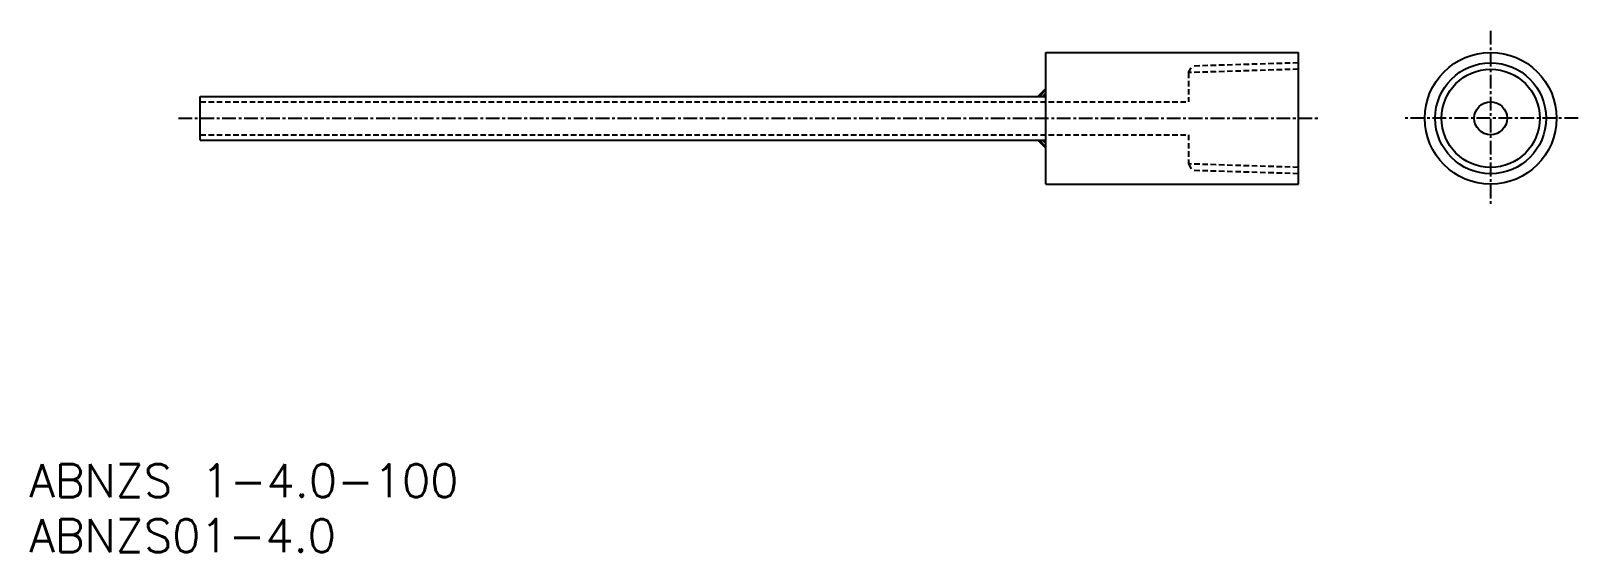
# Model space of a CAD drawing. Extents: x 0 to 141, y 0 to 47.
import ezdxf
from ezdxf.enums import TextEntityAlignment as Align

# ---------------------------------------------------------------- set-up
doc = ezdxf.new("R2010")
doc.units = 0
doc.linetypes.add('CENTER', pattern=[2, 1.25, -0.25, 0.25, -0.25])
doc.linetypes.add('DASHED', pattern=[0.75, 0.5, -0.25])
doc.layers.get('0').update_dxf_attribs({"linetype": 'CONTINUOUS'})
doc.layers.add('CENTER', color=1, linetype='CENTER')
doc.styles.get("Standard").update_dxf_attribs({"font": 'txt.shx'})

msp = doc.modelspace()

# ---------------------------------------------------------------- linework, layer by layer
at = {"color": 7, "linetype": 'CONTINUOUS'}
for p, q in [((92.55, 33.5), (92.55, 45.5)), ((92.55, 45.5), (115.55, 45.5)), ((115.55, 33.5), (115.55, 45.5)), ((15.55, 37.5), (15.55, 41.5)), ((15.55, 41.5), (92.55, 41.5)), ((92.55, 42.22), (91.83, 41.5)), ((91.96, 41.5), (92.55, 42.09)), ((92.24, 41.5), (92.55, 41.81)), ((15.55, 37.5), (92.55, 37.5)), ((92.55, 36.78), (91.83, 37.5)), ((91.96, 37.5), (92.55, 36.91)), ((92.24, 37.5), (92.55, 37.19)), ((92.55, 33.5), (115.55, 33.5))]:
    msp.add_line(p, q, dxfattribs=at)
at = {"color": 3, "linetype": 'DASHED'}
for p, q in [((105.55, 43.66), (105.86, 44.25)), ((115.55, 43.97), (105.55, 43.66)), ((115.55, 44.55), (105.86, 44.25)), ((105.55, 43.66), (105.55, 41)), ((15.55, 41), (105.55, 41)), ((15.55, 38), (105.55, 38)), ((105.55, 38), (105.55, 35.34)), ((115.55, 35.03), (105.55, 35.34)), ((105.55, 35.34), (105.86, 34.75)), ((115.55, 34.45), (105.86, 34.75))]:
    msp.add_line(p, q, dxfattribs=at)
at = {"color": 7, "linetype": 'CONTINUOUS'}
for radius in [6, 5.05, 1.5]:
    msp.add_circle((133.05, 39.5), radius, dxfattribs=at)
at = {"color": 3, "linetype": 'CONTINUOUS'}
msp.add_circle((133.05, 39.5), 4.47, dxfattribs=at)
at = {"layer": 'CENTER', "color": 1, "linetype": 'CENTER'}
for p, q in [((133.05, 47.46), (133.05, 31.54)), ((141.01, 39.5), (125.09, 39.5))]:
    msp.add_line(p, q, dxfattribs=at)
at = {"layer": 'CENTER', "linetype": 'CENTER'}
msp.add_line((13.55, 39.5), (117.55, 39.5), dxfattribs=at)

# ---------------------------------------------------------------- texts
at = {"color": 7, "linetype": 'CONTINUOUS'}
for s, p in [('ABNZS 1-4.0-100', (0, 6.5)), ('ABNZS01-4.0', (0, 1.5))]:
    msp.add_text(s, height=3, dxfattribs=at).set_placement(p, align=Align.MIDDLE_LEFT)

doc.saveas('drawing.dxf')
